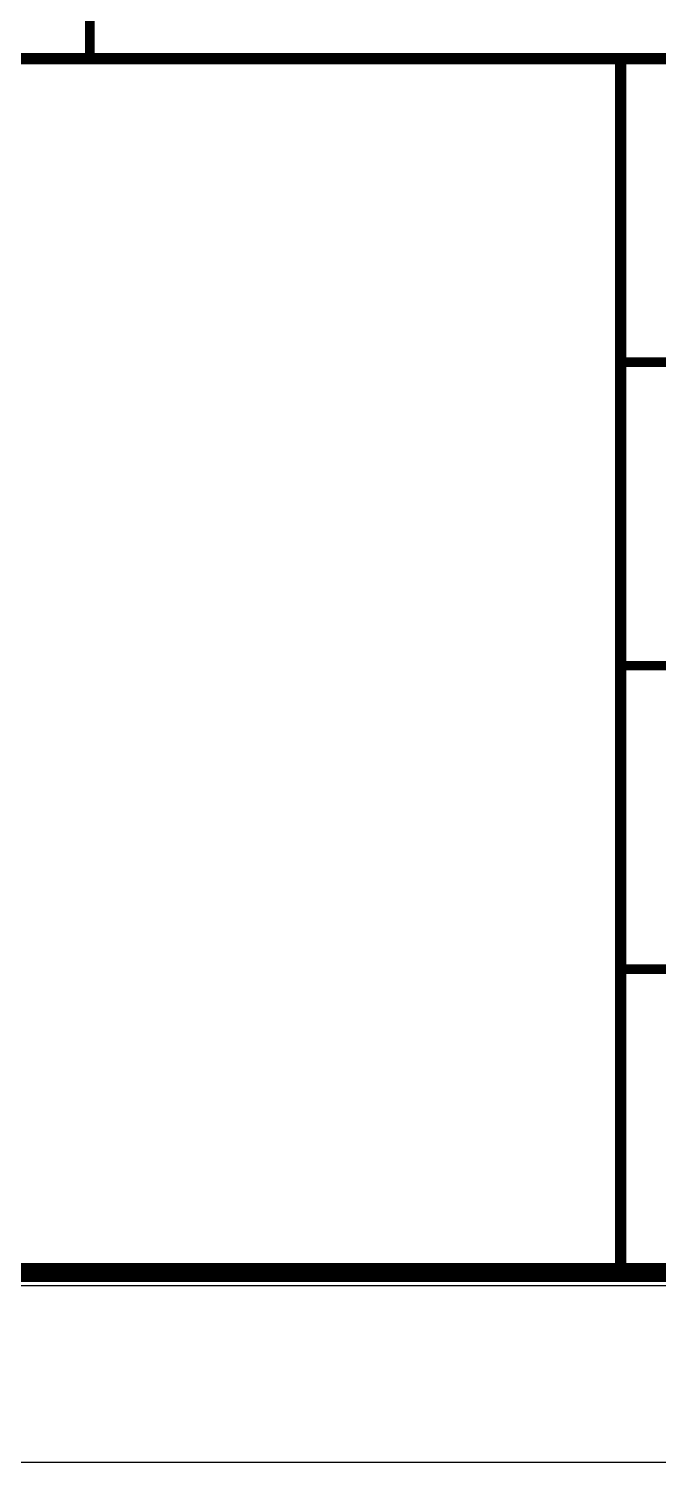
# Model space of a CAD drawing. Header units: inches. Extents: x 6 to 109360, y -14990 to 740552.
# Drawn here: x 377.6 to 394.2, y -11258.61 to -11220.82 of the extents above; entities that cross this region are included whole.
import ezdxf

# ---------------------------------------------------------------- set-up
doc = ezdxf.new("R2010")
doc.units = ezdxf.units.IN
doc.header["$MEASUREMENT"] = 0
for name, color, linetype in [('1', 7, 'Continuous'), ('BORDER', 7, 'Continuous'), ('图框', 4, 'Continuous')]:
    doc.layers.add(name, color=color, linetype=linetype)

# ---------------------------------------------------------------- blocks, each defined once
blk = doc.blocks.new('图签')
at = {"layer": '1'}
for p, q in [((0, 0), (-180, 0)), ((-0.198, -0.346), (-180.198, -0.346))]:
    blk.add_line(p, q, dxfattribs=at)
at = {"layer": '1', "color": 7}
for p, q in [((0, 0), (-180, 0)), ((-0.198, -0.346), (-180.198, -0.346))]:
    blk.add_line(p, q, dxfattribs=at)
at = {"layer": '1', "color": 7, "const_width": 0.5}
for points in [[(-180, 0), (0, 0), (0, 131.762), (-180, 131.762)], [(-180, 58), (0, 58), (0, 0), (-180, 0)]]:
    blk.add_lwpolyline(points, close=True, dxfattribs=at)
at = {"layer": '1', "color": 7}
for points, const_width in [([(-42, 42), (-42, 32)], 0.25), ([(-118, 32), (0, 32)], 0.3), ([(-28, 32), (-28, 0)], 0.3), ([(0, 24), (-28, 24)], 0.25), ([(0, 16), (-28, 16)], 0.25), ([(0, 8), (-28, 8)], 0.25)]:
    blk.add_lwpolyline(points, dxfattribs=dict(at, const_width=const_width))
at = {"layer": '图框'}
for p, q in [((0, 0), (-180, 0)), ((-0.198, -0.346), (-180.198, -0.346))]:
    blk.add_line(p, q, dxfattribs=at)
blk = doc.blocks.new('*U127')
blk.add_blockref('图签', (0, 0))

msp = doc.modelspace()

# ---------------------------------------------------------------- linework, layer by layer
at = {"layer": 'BORDER', "color": 7, "linetype": 'Continuous'}
msp.add_lwpolyline([(6.21035, -11258.6134), (426.21035, -11258.6134), (426.21035, -10961.6134), (6.21035, -10961.6134)], close=True, dxfattribs=at)
at = {"layer": 'BORDER', "color": 1, "linetype": 'Continuous', "const_width": 0.5}
msp.add_lwpolyline([(31.21035, -11253.6134), (421.21035, -11253.6134), (421.21035, -10966.6134), (31.21035, -10966.6134)], close=True, dxfattribs=at)

# ---------------------------------------------------------------- block references
msp.add_blockref('*U127', (421.21035, -11253.6134))

doc.saveas('drawing.dxf')
